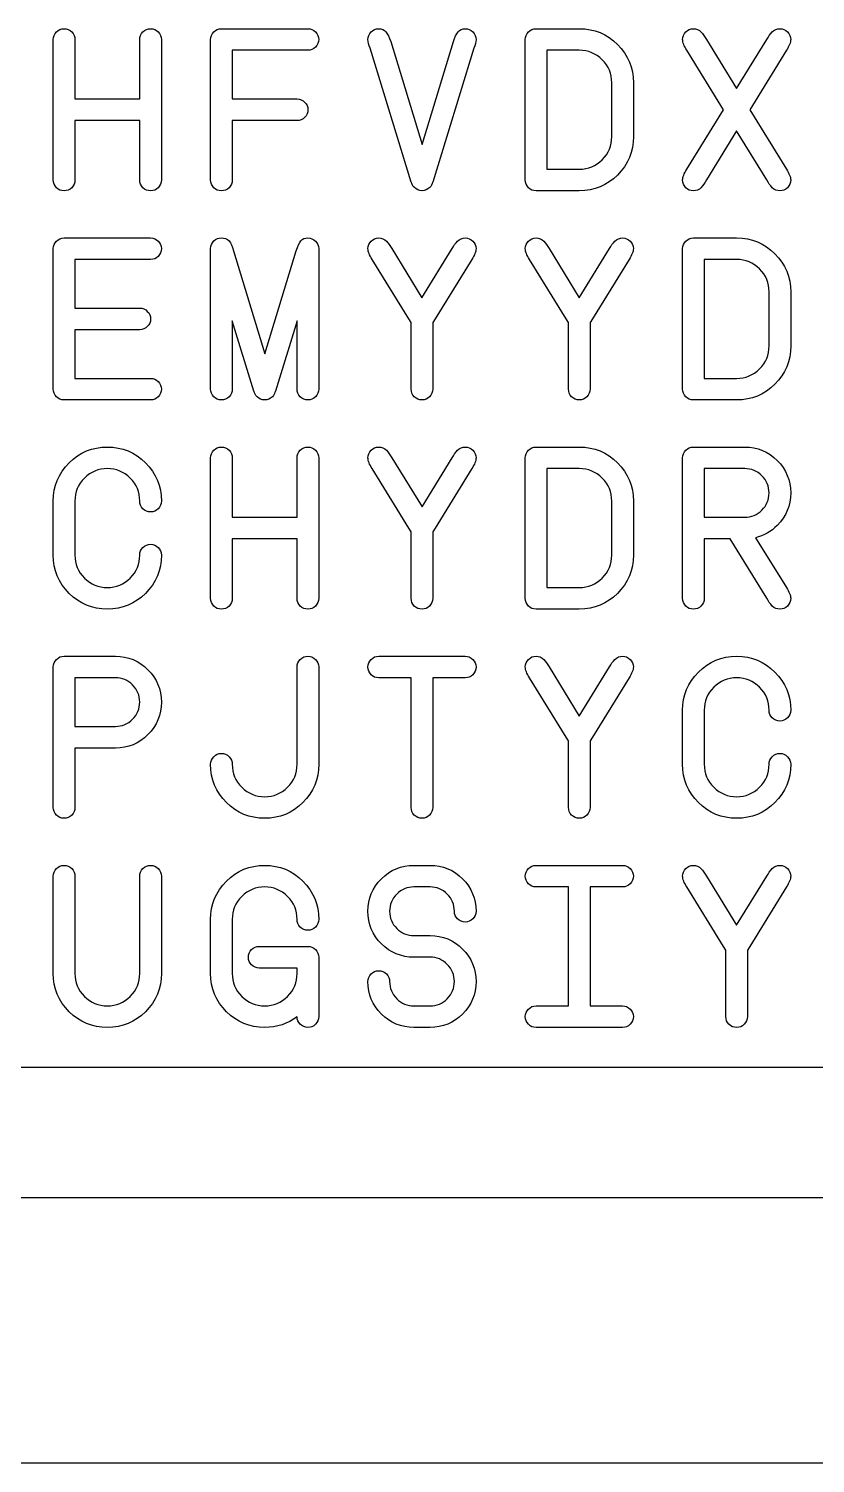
# Model space of a CAD drawing. Extents: x 0.5 to 46.5, y 0.5 to 6.
# Drawn here: x 18.197 to 19.678, y 0.505 to 3.206 of the extents above; entities that cross this region are included whole.
import ezdxf

# ---------------------------------------------------------------- set-up
doc = ezdxf.new("R2010")
doc.units = 0
doc.layers.add('Layer_1', color=7, linetype='CONTINUOUS')

msp = doc.modelspace()

# ---------------------------------------------------------------- linework, layer by layer
at = {"layer": 'Layer_1', "color": 3}
for p, q in [((18.559732, 3.205644), (18.722492, 3.205644)), ((19.152232, 3.205644), (19.233612, 3.205644)), ((18.243137, 2.920813), (18.243137, 3.185299)), ((18.283827, 3.185299), (18.283827, 3.073401)), ((18.405898, 3.073401), (18.405898, 3.185299)), ((18.446588, 3.185299), (18.446588, 2.920813)), ((18.539387, 2.920813), (18.539387, 3.185299)), ((18.722492, 3.164954), (18.580077, 3.164954)), ((18.580077, 3.164954), (18.580077, 3.073401)), ((18.917018, 2.916745), (18.839707, 3.169023)), ((18.878362, 3.18123), (18.937363, 2.987545)), ((18.937363, 2.987545), (18.996364, 3.18123)), ((19.035019, 3.169023), (18.957708, 2.916745)), ((19.131887, 2.920813), (19.131887, 3.185299)), ((19.172577, 3.164954), (19.172577, 2.941159)), ((19.233612, 3.164954), (19.172577, 3.164954)), ((19.505244, 3.053056), (19.436274, 3.164954)), ((19.472896, 3.185299), (19.529862, 3.092933)), ((19.529862, 3.092933), (19.586828, 3.185299)), ((19.623449, 3.164954), (19.554479, 3.053056)), ((19.294647, 3.002194), (19.294647, 3.103919)), ((19.335338, 3.103919), (19.335338, 3.002194)), ((18.283827, 3.073401), (18.405898, 3.073401)), ((18.580077, 3.073401), (18.702147, 3.073401)), ((19.436274, 2.941159), (19.505244, 3.053056)), ((19.554479, 3.053056), (19.623449, 2.941159)), ((18.405898, 3.032712), (18.283827, 3.032712)), ((18.283827, 3.032712), (18.283827, 2.920813)), ((18.405898, 2.920813), (18.405898, 3.032712)), ((18.702147, 3.032712), (18.580077, 3.032712)), ((18.580077, 3.032712), (18.580077, 2.920813)), ((19.529862, 3.01318), (19.472896, 2.920813)), ((19.586828, 2.920813), (19.529862, 3.01318)), ((18.917424, 2.916745), (18.917018, 2.916745)), ((18.957708, 2.916745), (18.957303, 2.916745)), ((19.172577, 2.941159), (19.233612, 2.941159)), ((18.937365, 2.900469), (18.937362, 2.900469)), ((19.233612, 2.900469), (19.152232, 2.900469)), ((18.263482, 2.811894), (18.426243, 2.811894)), ((19.448481, 2.811894), (19.529862, 2.811894)), ((18.243137, 2.527063), (18.243137, 2.791549)), ((18.539387, 2.527063), (18.539387, 2.791549)), ((18.582112, 2.78748), (18.641112, 2.593795)), ((18.641112, 2.593795), (18.700113, 2.78748)), ((18.742834, 2.791549), (18.742834, 2.527063)), ((18.742837, 2.791549), (18.742834, 2.791549)), ((18.880396, 2.791549), (18.937362, 2.699183)), ((18.937362, 2.699183), (18.994329, 2.791549)), ((19.176646, 2.791549), (19.233612, 2.699183)), ((19.233612, 2.699183), (19.290578, 2.791549)), ((19.428136, 2.527063), (19.428136, 2.791549)), ((18.426243, 2.771204), (18.283827, 2.771204)), ((18.283827, 2.771204), (18.283827, 2.679651)), ((18.912745, 2.659306), (18.843775, 2.771204)), ((19.03095, 2.771204), (18.96198, 2.659306)), ((19.208994, 2.659306), (19.140025, 2.771204)), ((19.327199, 2.771204), (19.258229, 2.659306)), ((19.468827, 2.771204), (19.468827, 2.547409)), ((19.529862, 2.771204), (19.468827, 2.771204)), ((19.590897, 2.608444), (19.590897, 2.710169)), ((19.631587, 2.710169), (19.631587, 2.608444)), ((18.283827, 2.679651), (18.405898, 2.679651)), ((18.620767, 2.522995), (18.580077, 2.655848)), ((18.580077, 2.655848), (18.580077, 2.527063)), ((18.702145, 2.655848), (18.661455, 2.522995)), ((18.702145, 2.527063), (18.702145, 2.655848)), ((18.917018, 2.652389), (18.912745, 2.659306)), ((18.917018, 2.527063), (18.917018, 2.652389)), ((18.96198, 2.659306), (18.957708, 2.652389)), ((18.957708, 2.652389), (18.957708, 2.527063)), ((19.213267, 2.652389), (19.208994, 2.659306)), ((19.213267, 2.527063), (19.213267, 2.652389)), ((19.258229, 2.659306), (19.253957, 2.652389)), ((19.253957, 2.652389), (19.253957, 2.527063)), ((18.405898, 2.638962), (18.283827, 2.638962)), ((18.283827, 2.638962), (18.283827, 2.547409)), ((18.283827, 2.547409), (18.426243, 2.547409)), ((19.468827, 2.547409), (19.529862, 2.547409)), ((18.621173, 2.522995), (18.620767, 2.522995)), ((18.661455, 2.522995), (18.661049, 2.522995)), ((18.426243, 2.506719), (18.263482, 2.506719)), ((19.529862, 2.506719), (19.448481, 2.506719)), ((19.152232, 2.418144), (19.233612, 2.418144)), ((19.448481, 2.418144), (19.54512, 2.418144)), ((18.539387, 2.133313), (18.539387, 2.397799)), ((18.580077, 2.397799), (18.580077, 2.285901)), ((18.702147, 2.285901), (18.702147, 2.397799)), ((18.742837, 2.397799), (18.742837, 2.133313)), ((18.912745, 2.265556), (18.843776, 2.377454)), ((18.880396, 2.397799), (18.937363, 2.305433)), ((18.937363, 2.305433), (18.994329, 2.397799)), ((19.03095, 2.377454), (18.96198, 2.265556)), ((19.131887, 2.133313), (19.131887, 2.397799)), ((19.172577, 2.377454), (19.172577, 2.153659)), ((19.233612, 2.377454), (19.172577, 2.377454)), ((19.428136, 2.133313), (19.428136, 2.397799)), ((19.54512, 2.377454), (19.468827, 2.377454)), ((19.468827, 2.377454), (19.468827, 2.285901)), ((19.54512, 2.377454), (19.54512, 2.377454)), ((18.243137, 2.214694), (18.243137, 2.316419)), ((18.283827, 2.316419), (18.283827, 2.214694)), ((19.294647, 2.214694), (19.294647, 2.316419)), ((19.335338, 2.316419), (19.335338, 2.214694)), ((18.580077, 2.285901), (18.702147, 2.285901)), ((19.468827, 2.285901), (19.54512, 2.285901)), ((18.702147, 2.245211), (18.580077, 2.245211)), ((18.580077, 2.245211), (18.580077, 2.133313)), ((18.702147, 2.133313), (18.702147, 2.245211)), ((18.917018, 2.258639), (18.912745, 2.265556)), ((18.917018, 2.133313), (18.917018, 2.258639)), ((18.96198, 2.265556), (18.957708, 2.258639)), ((18.957708, 2.258639), (18.957708, 2.133313)), ((19.517655, 2.245211), (19.468827, 2.245211)), ((19.468827, 2.245211), (19.468827, 2.133313)), ((19.586828, 2.133313), (19.517655, 2.245211)), ((19.565466, 2.247449), (19.623449, 2.153659)), ((18.405898, 2.214694), (18.405898, 2.214694)), ((19.172577, 2.153659), (19.233612, 2.153659)), ((19.233612, 2.112969), (19.152232, 2.112969)), ((18.243137, 1.739563), (18.243137, 2.004049)), ((18.263482, 2.024394), (18.360121, 2.024394)), ((18.702147, 1.820944), (18.702147, 2.004049)), ((18.742837, 2.004049), (18.742837, 1.820944)), ((18.855982, 2.024394), (19.018743, 2.024394)), ((19.176646, 2.004049), (19.233612, 1.911683)), ((19.233612, 1.911683), (19.290578, 2.004049)), ((18.360121, 1.983704), (18.283827, 1.983704)), ((18.283827, 1.983704), (18.283827, 1.892151)), ((18.360121, 1.983704), (18.360121, 1.983704)), ((18.917018, 1.983704), (18.855982, 1.983704)), ((18.917018, 1.739563), (18.917018, 1.983704)), ((18.957708, 1.983704), (18.957708, 1.739563)), ((19.018743, 1.983704), (18.957708, 1.983704)), ((19.208995, 1.871806), (19.140025, 1.983704)), ((19.3272, 1.983704), (19.25823, 1.871806)), ((19.428136, 1.820944), (19.428136, 1.922669)), ((19.468827, 1.922669), (19.468827, 1.820944)), ((18.283827, 1.892151), (18.360121, 1.892151)), ((19.213267, 1.864889), (19.208995, 1.871806)), ((19.213267, 1.739563), (19.213267, 1.864889)), ((19.25823, 1.871806), (19.253957, 1.864889)), ((19.253957, 1.864889), (19.253957, 1.739563)), ((18.360121, 1.851461), (18.283827, 1.851461)), ((18.283827, 1.851461), (18.283827, 1.739563)), ((18.360121, 1.851461), (18.360121, 1.851461)), ((18.539387, 1.820944), (18.539387, 1.820944)), ((19.590897, 1.820944), (19.590897, 1.820944)), ((18.922104, 1.630644), (18.952622, 1.630644)), ((19.152233, 1.630644), (19.314994, 1.630644)), ((18.243138, 1.427194), (18.243138, 1.610299)), ((18.283828, 1.610299), (18.283828, 1.427194)), ((18.405899, 1.427194), (18.405899, 1.610299)), ((18.446588, 1.610299), (18.446588, 1.427194)), ((19.472897, 1.610299), (19.529863, 1.517933)), ((19.529863, 1.517933), (19.58683, 1.610299)), ((18.952622, 1.589954), (18.922104, 1.589954)), ((19.213268, 1.589954), (19.152233, 1.589954)), ((19.213268, 1.366158), (19.213268, 1.589954)), ((19.314994, 1.589954), (19.253958, 1.589954)), ((19.253958, 1.589954), (19.253958, 1.366158)), ((19.505246, 1.478056), (19.436276, 1.589954)), ((19.623451, 1.589954), (19.554481, 1.478056)), ((19.039089, 1.544178), (19.039089, 1.544178)), ((18.539388, 1.427194), (18.539388, 1.528919)), ((18.580078, 1.528919), (18.580078, 1.427194)), ((18.922104, 1.498401), (18.952622, 1.498401)), ((18.630941, 1.478056), (18.722493, 1.478056)), ((19.509518, 1.471139), (19.505246, 1.478056)), ((19.509518, 1.345813), (19.509518, 1.471139)), ((19.554481, 1.478056), (19.550208, 1.471139)), ((19.550208, 1.471139), (19.550208, 1.345813)), ((18.702149, 1.437366), (18.630941, 1.437366)), ((18.702149, 1.427194), (18.702149, 1.437366)), ((18.742839, 1.457711), (18.742839, 1.345813)), ((18.952622, 1.457711), (18.922104, 1.457711)), ((18.922104, 1.366158), (18.952622, 1.366158)), ((19.152233, 1.366158), (19.213268, 1.366158)), ((19.253958, 1.366158), (19.314994, 1.366158)), ((18.952622, 1.325469), (18.922104, 1.325469)), ((19.314994, 1.325469), (19.152233, 1.325469))]:
    msp.add_line(p, q, dxfattribs=at)
at = {"layer": 'Layer_1', "color": 7}
for p, q in [((23.844862, 1.249932), (12.844862, 1.249932)), ((45.255002, 1.005), (1.754999, 1.005)), ((46.505001, 0.505), (0.505, 0.505))]:
    msp.add_line(p, q, dxfattribs=at)
at = {"layer": 'Layer_1', "color": 3}
for points in [[(18.243137, 3.185299), (18.243137, 3.19086), (18.245104, 3.195607), (18.249037, 3.199541)], [(18.249037, 3.199541), (18.253106, 3.20361), (18.257921, 3.205644), (18.263482, 3.205644)], [(18.263482, 3.205644), (18.269043, 3.205644), (18.27379, 3.20361), (18.277724, 3.199541)], [(18.277724, 3.199541), (18.281793, 3.195607), (18.283827, 3.19086), (18.283827, 3.185299)], [(18.405898, 3.185299), (18.405898, 3.19086), (18.407864, 3.195607), (18.411798, 3.199541)], [(18.411798, 3.199541), (18.415867, 3.20361), (18.420682, 3.205644), (18.426243, 3.205644)], [(18.426243, 3.205644), (18.431804, 3.205644), (18.436551, 3.20361), (18.440484, 3.199541)], [(18.440484, 3.199541), (18.444553, 3.195607), (18.446588, 3.19086), (18.446588, 3.185299)], [(18.539387, 3.185299), (18.539387, 3.19086), (18.541353, 3.195607), (18.545287, 3.199541)], [(18.545287, 3.199541), (18.549356, 3.20361), (18.554171, 3.205644), (18.559732, 3.205644)], [(18.722492, 3.205644), (18.728053, 3.205644), (18.7328, 3.20361), (18.736734, 3.199541)], [(18.736734, 3.199541), (18.740803, 3.195607), (18.742837, 3.19086), (18.742837, 3.185299)], [(18.835638, 3.185299), (18.835638, 3.19086), (18.837605, 3.195607), (18.841538, 3.199541)], [(18.841538, 3.199541), (18.845607, 3.20361), (18.850422, 3.205644), (18.855983, 3.205644)], [(18.855983, 3.205644), (18.861544, 3.205644), (18.865952, 3.20361), (18.869207, 3.199541)], [(18.869207, 3.199541), (18.872598, 3.195607), (18.87565, 3.189504), (18.878362, 3.18123)], [(18.996364, 3.18123), (18.999076, 3.189504), (19.00206, 3.195607), (19.005315, 3.199541)], [(19.005315, 3.199541), (19.008707, 3.20361), (19.013183, 3.205644), (19.018743, 3.205644)], [(19.018743, 3.205644), (19.024304, 3.205644), (19.029051, 3.20361), (19.032985, 3.199541)], [(19.032985, 3.199541), (19.037054, 3.195607), (19.039088, 3.19086), (19.039088, 3.185299)], [(19.131887, 3.185299), (19.131887, 3.19086), (19.133854, 3.195607), (19.137787, 3.199541)], [(19.137787, 3.199541), (19.141856, 3.20361), (19.146671, 3.205644), (19.152232, 3.205644)], [(19.233612, 3.205644), (19.261688, 3.205644), (19.285628, 3.195675), (19.30543, 3.175737)], [(19.428136, 3.185299), (19.428136, 3.19086), (19.430103, 3.195607), (19.434036, 3.199541)], [(19.434036, 3.199541), (19.438105, 3.20361), (19.44292, 3.205644), (19.448481, 3.205644)], [(19.448481, 3.205644), (19.454042, 3.205644), (19.45879, 3.20361), (19.462723, 3.199541)], [(19.462723, 3.199541), (19.466792, 3.195607), (19.470183, 3.19086), (19.472896, 3.185299)], [(19.586828, 3.185299), (19.589541, 3.19086), (19.592864, 3.195607), (19.596797, 3.199541)], [(19.596797, 3.199541), (19.600866, 3.20361), (19.605681, 3.205644), (19.611242, 3.205644)], [(19.611242, 3.205644), (19.616803, 3.205644), (19.62155, 3.20361), (19.625483, 3.199541)], [(19.625483, 3.199541), (19.629552, 3.195607), (19.631587, 3.19086), (19.631587, 3.185299)], [(18.736734, 3.170854), (18.7328, 3.166921), (18.728053, 3.164954), (18.722492, 3.164954)], [(18.742837, 3.185299), (18.742837, 3.179738), (18.740803, 3.174923), (18.736734, 3.170854)], [(18.839707, 3.169023), (18.836994, 3.175262), (18.835638, 3.180688), (18.835638, 3.185299)], [(19.039088, 3.185299), (19.039088, 3.180688), (19.037732, 3.175262), (19.035019, 3.169023)], [(19.276744, 3.14705), (19.264808, 3.158986), (19.250431, 3.164954), (19.233612, 3.164954)], [(19.30543, 3.175737), (19.325368, 3.155934), (19.335338, 3.131995), (19.335338, 3.103919)], [(19.436274, 3.164954), (19.430849, 3.172956), (19.428136, 3.179738), (19.428136, 3.185299)], [(19.631587, 3.185299), (19.631587, 3.179738), (19.628874, 3.172956), (19.623449, 3.164954)], [(19.294647, 3.103919), (19.294647, 3.120738), (19.28868, 3.135115), (19.276744, 3.14705)], [(18.702147, 3.073401), (18.707708, 3.073401), (18.712455, 3.071367), (18.716389, 3.067298)], [(18.716389, 3.067298), (18.720458, 3.063365), (18.722492, 3.058617), (18.722492, 3.053056)], [(18.722492, 3.053056), (18.722492, 3.047495), (18.720458, 3.042681), (18.716389, 3.038612)], [(18.716389, 3.038612), (18.712455, 3.034678), (18.707708, 3.032712), (18.702147, 3.032712)], [(19.276744, 2.959062), (19.28868, 2.970998), (19.294647, 2.985375), (19.294647, 3.002194)], [(19.335338, 3.002194), (19.335338, 2.974118), (19.325368, 2.95011), (19.30543, 2.930172)], [(19.233612, 2.941159), (19.250431, 2.941159), (19.264808, 2.947127), (19.276744, 2.959062)], [(18.249037, 2.906369), (18.245104, 2.910438), (18.243137, 2.915253), (18.243137, 2.920813)], [(18.283827, 2.920813), (18.283827, 2.915253), (18.281793, 2.910438), (18.277724, 2.906369)], [(18.411798, 2.906369), (18.407864, 2.910438), (18.405898, 2.915253), (18.405898, 2.920813)], [(18.446588, 2.920813), (18.446588, 2.915253), (18.444553, 2.910438), (18.440484, 2.906369)], [(18.545287, 2.906369), (18.541353, 2.910438), (18.539387, 2.915253), (18.539387, 2.920813)], [(18.580077, 2.920813), (18.580077, 2.915253), (18.578042, 2.910438), (18.573973, 2.906369)], [(18.923121, 2.906572), (18.920001, 2.909556), (18.918102, 2.912947), (18.917424, 2.916745)], [(18.957303, 2.916745), (18.956626, 2.912947), (18.954795, 2.909556), (18.95181, 2.906572)], [(19.137787, 2.906369), (19.133854, 2.910438), (19.131887, 2.915253), (19.131887, 2.920813)], [(19.30543, 2.930172), (19.285628, 2.91037), (19.261688, 2.900469), (19.233612, 2.900469)], [(19.428136, 2.920813), (19.428136, 2.926375), (19.430849, 2.933156), (19.436274, 2.941159)], [(19.434036, 2.906369), (19.430103, 2.910438), (19.428136, 2.915253), (19.428136, 2.920813)], [(19.472896, 2.920813), (19.470183, 2.915253), (19.466792, 2.910438), (19.462723, 2.906369)], [(19.596797, 2.906369), (19.592864, 2.910438), (19.589541, 2.915253), (19.586828, 2.920813)], [(19.623449, 2.941159), (19.628874, 2.933156), (19.631587, 2.926375), (19.631587, 2.920813)], [(19.631587, 2.920813), (19.631587, 2.915253), (19.629552, 2.910438), (19.625483, 2.906369)], [(18.263482, 2.900469), (18.257921, 2.900469), (18.253106, 2.902435), (18.249037, 2.906369)], [(18.277724, 2.906369), (18.27379, 2.902435), (18.269043, 2.900469), (18.263482, 2.900469)], [(18.426243, 2.900469), (18.420682, 2.900469), (18.415867, 2.902435), (18.411798, 2.906369)], [(18.440484, 2.906369), (18.436551, 2.902435), (18.431804, 2.900469), (18.426243, 2.900469)], [(18.559732, 2.900469), (18.554171, 2.900469), (18.549356, 2.902435), (18.545287, 2.906369)], [(18.573973, 2.906369), (18.57004, 2.902435), (18.565293, 2.900469), (18.559732, 2.900469)], [(18.937362, 2.900469), (18.931801, 2.900469), (18.927054, 2.902503), (18.923121, 2.906572)], [(18.95181, 2.906572), (18.947741, 2.902503), (18.942926, 2.900469), (18.937365, 2.900469)], [(19.152232, 2.900469), (19.146671, 2.900469), (19.141856, 2.902435), (19.137787, 2.906369)], [(19.448481, 2.900469), (19.44292, 2.900469), (19.438105, 2.902435), (19.434036, 2.906369)], [(19.462723, 2.906369), (19.45879, 2.902435), (19.454042, 2.900469), (19.448481, 2.900469)], [(19.611242, 2.900469), (19.605681, 2.900469), (19.600866, 2.902435), (19.596797, 2.906369)], [(19.625483, 2.906369), (19.62155, 2.902435), (19.616803, 2.900469), (19.611242, 2.900469)], [(18.249037, 2.805791), (18.253106, 2.80986), (18.257921, 2.811894), (18.263482, 2.811894)], [(18.426243, 2.811894), (18.431804, 2.811894), (18.436551, 2.80986), (18.440484, 2.805791)], [(18.54549, 2.805994), (18.549424, 2.809928), (18.554171, 2.811894), (18.559732, 2.811894)], [(18.559732, 2.811894), (18.565293, 2.811894), (18.570108, 2.809928), (18.574177, 2.805994)], [(18.709268, 2.805994), (18.712523, 2.809928), (18.716931, 2.811894), (18.722492, 2.811894)], [(18.722492, 2.811894), (18.728053, 2.811894), (18.7328, 2.80986), (18.736734, 2.805791)], [(18.841537, 2.805791), (18.845606, 2.80986), (18.850421, 2.811894), (18.855983, 2.811894)], [(18.855983, 2.811894), (18.861543, 2.811894), (18.866291, 2.80986), (18.870224, 2.805791)], [(19.004298, 2.805791), (19.008367, 2.80986), (19.013182, 2.811894), (19.018743, 2.811894)], [(19.018743, 2.811894), (19.024304, 2.811894), (19.029051, 2.80986), (19.032984, 2.805791)], [(19.137787, 2.805791), (19.141856, 2.80986), (19.146671, 2.811894), (19.152232, 2.811894)], [(19.152232, 2.811894), (19.157793, 2.811894), (19.16254, 2.80986), (19.166473, 2.805791)], [(19.300547, 2.805791), (19.304616, 2.80986), (19.309431, 2.811894), (19.314992, 2.811894)], [(19.314992, 2.811894), (19.320553, 2.811894), (19.3253, 2.80986), (19.329234, 2.805791)], [(19.434036, 2.805791), (19.438105, 2.80986), (19.44292, 2.811894), (19.448481, 2.811894)], [(19.529862, 2.811894), (19.557938, 2.811894), (19.581877, 2.801925), (19.60168, 2.781987)], [(18.243137, 2.791549), (18.243137, 2.79711), (18.245104, 2.801857), (18.249037, 2.805791)], [(18.440484, 2.805791), (18.444553, 2.801857), (18.446588, 2.79711), (18.446588, 2.791549)], [(18.446588, 2.791549), (18.446588, 2.785988), (18.444553, 2.781173), (18.440484, 2.777104)], [(18.539387, 2.791549), (18.539387, 2.79711), (18.541421, 2.801925), (18.54549, 2.805994)], [(18.574177, 2.805994), (18.577704, 2.802332), (18.580348, 2.796161), (18.582112, 2.78748)], [(18.700113, 2.78748), (18.703639, 2.796703), (18.706691, 2.802874), (18.709268, 2.805994)], [(18.736734, 2.805791), (18.740803, 2.801857), (18.742837, 2.79711), (18.742837, 2.791549)], [(18.835637, 2.791549), (18.835637, 2.79711), (18.837604, 2.801857), (18.841537, 2.805791)], [(18.843775, 2.771204), (18.83835, 2.779206), (18.835637, 2.785988), (18.835637, 2.791549)], [(18.870224, 2.805791), (18.874293, 2.801857), (18.877684, 2.79711), (18.880396, 2.791549)], [(18.994329, 2.791549), (18.997041, 2.79711), (19.000365, 2.801857), (19.004298, 2.805791)], [(19.039088, 2.791549), (19.039088, 2.785988), (19.036375, 2.779206), (19.03095, 2.771204)], [(19.032984, 2.805791), (19.037054, 2.801857), (19.039088, 2.79711), (19.039088, 2.791549)], [(19.131887, 2.791549), (19.131887, 2.79711), (19.133853, 2.801857), (19.137787, 2.805791)], [(19.140025, 2.771204), (19.134599, 2.779206), (19.131887, 2.785988), (19.131887, 2.791549)], [(19.166473, 2.805791), (19.170542, 2.801857), (19.173933, 2.79711), (19.176646, 2.791549)], [(19.290578, 2.791549), (19.293291, 2.79711), (19.296614, 2.801857), (19.300547, 2.805791)], [(19.335337, 2.791549), (19.335337, 2.785988), (19.332625, 2.779206), (19.327199, 2.771204)], [(19.329234, 2.805791), (19.333303, 2.801857), (19.335337, 2.79711), (19.335337, 2.791549)], [(19.428136, 2.791549), (19.428136, 2.79711), (19.430103, 2.801857), (19.434036, 2.805791)], [(19.60168, 2.781987), (19.621618, 2.762184), (19.631587, 2.738245), (19.631587, 2.710169)], [(18.440484, 2.777104), (18.436551, 2.773171), (18.431804, 2.771204), (18.426243, 2.771204)], [(19.572993, 2.7533), (19.561057, 2.765236), (19.54668, 2.771204), (19.529862, 2.771204)], [(19.590897, 2.710169), (19.590897, 2.726988), (19.584929, 2.741365), (19.572993, 2.7533)], [(18.405898, 2.679651), (18.411459, 2.679651), (18.416206, 2.677617), (18.420139, 2.673548)], [(18.420139, 2.673548), (18.424208, 2.669614), (18.426243, 2.664867), (18.426243, 2.659306)], [(18.426243, 2.659306), (18.426243, 2.653745), (18.424208, 2.648931), (18.420139, 2.644862)], [(18.420139, 2.644862), (18.416206, 2.640928), (18.411459, 2.638962), (18.405898, 2.638962)], [(19.572993, 2.565312), (19.584929, 2.577248), (19.590897, 2.591625), (19.590897, 2.608444)], [(19.631587, 2.608444), (19.631587, 2.580368), (19.621618, 2.55636), (19.60168, 2.536422)], [(18.426243, 2.547409), (18.431804, 2.547409), (18.436551, 2.545374), (18.440484, 2.541305)], [(18.440484, 2.541305), (18.444553, 2.537372), (18.446588, 2.532624), (18.446588, 2.527063)], [(19.529862, 2.547409), (19.54668, 2.547409), (19.561057, 2.553377), (19.572993, 2.565312)], [(18.249037, 2.512619), (18.245104, 2.516688), (18.243137, 2.521503), (18.243137, 2.527063)], [(18.263482, 2.506719), (18.257921, 2.506719), (18.253106, 2.508685), (18.249037, 2.512619)], [(18.440484, 2.512619), (18.436551, 2.508685), (18.431804, 2.506719), (18.426243, 2.506719)], [(18.446588, 2.527063), (18.446588, 2.521503), (18.444553, 2.516688), (18.440484, 2.512619)], [(18.545287, 2.512619), (18.541354, 2.516688), (18.539387, 2.521503), (18.539387, 2.527063)], [(18.559732, 2.506719), (18.554171, 2.506719), (18.549356, 2.508685), (18.545287, 2.512619)], [(18.573973, 2.512619), (18.57004, 2.508685), (18.565293, 2.506719), (18.559732, 2.506719)], [(18.580077, 2.527063), (18.580077, 2.521503), (18.578042, 2.516688), (18.573973, 2.512619)], [(18.62687, 2.512822), (18.62375, 2.515806), (18.621851, 2.519197), (18.621173, 2.522995)], [(18.641111, 2.506719), (18.63555, 2.506719), (18.630803, 2.508753), (18.62687, 2.512822)], [(18.655556, 2.512822), (18.651487, 2.508753), (18.646672, 2.506719), (18.641111, 2.506719)], [(18.661049, 2.522995), (18.660372, 2.519197), (18.658541, 2.515806), (18.655556, 2.512822)], [(18.708045, 2.512619), (18.704111, 2.516688), (18.702145, 2.521503), (18.702145, 2.527063)], [(18.72249, 2.506719), (18.716929, 2.506719), (18.712114, 2.508685), (18.708045, 2.512619)], [(18.736731, 2.512619), (18.732798, 2.508685), (18.72805, 2.506719), (18.72249, 2.506719)], [(18.742834, 2.527063), (18.742834, 2.521503), (18.7408, 2.516688), (18.736731, 2.512619)], [(18.922918, 2.512619), (18.918984, 2.516688), (18.917018, 2.521503), (18.917018, 2.527063)], [(18.937362, 2.506719), (18.931802, 2.506719), (18.926987, 2.508685), (18.922918, 2.512619)], [(18.951604, 2.512619), (18.947671, 2.508685), (18.942924, 2.506719), (18.937362, 2.506719)], [(18.957708, 2.527063), (18.957708, 2.521503), (18.955673, 2.516688), (18.951604, 2.512619)], [(19.219167, 2.512619), (19.215234, 2.516688), (19.213267, 2.521503), (19.213267, 2.527063)], [(19.233612, 2.506719), (19.228051, 2.506719), (19.223236, 2.508685), (19.219167, 2.512619)], [(19.247853, 2.512619), (19.24392, 2.508685), (19.239173, 2.506719), (19.233612, 2.506719)], [(19.253957, 2.527063), (19.253957, 2.521503), (19.251922, 2.516688), (19.247853, 2.512619)], [(19.434036, 2.512619), (19.430103, 2.516688), (19.428136, 2.521503), (19.428136, 2.527063)], [(19.448481, 2.506719), (19.44292, 2.506719), (19.438105, 2.508685), (19.434036, 2.512619)], [(19.60168, 2.536422), (19.581877, 2.51662), (19.557938, 2.506719), (19.529862, 2.506719)], [(18.272841, 2.388237), (18.292779, 2.408175), (18.316787, 2.418144), (18.344863, 2.418144)], [(18.344863, 2.418144), (18.372939, 2.418144), (18.396878, 2.408175), (18.416681, 2.388237)], [(18.539387, 2.397799), (18.539387, 2.40336), (18.541353, 2.408107), (18.545287, 2.412041)], [(18.545287, 2.412041), (18.549356, 2.41611), (18.554171, 2.418144), (18.559732, 2.418144)], [(18.559732, 2.418144), (18.565293, 2.418144), (18.57004, 2.41611), (18.573973, 2.412041)], [(18.573973, 2.412041), (18.578042, 2.408107), (18.580077, 2.40336), (18.580077, 2.397799)], [(18.702147, 2.397799), (18.702147, 2.40336), (18.704114, 2.408107), (18.708047, 2.412041)], [(18.708047, 2.412041), (18.712116, 2.41611), (18.716931, 2.418144), (18.722492, 2.418144)], [(18.722492, 2.418144), (18.728053, 2.418144), (18.7328, 2.41611), (18.736734, 2.412041)], [(18.736734, 2.412041), (18.740803, 2.408107), (18.742837, 2.40336), (18.742837, 2.397799)], [(18.835637, 2.397799), (18.835637, 2.40336), (18.837604, 2.408107), (18.841537, 2.412041)], [(18.841537, 2.412041), (18.845606, 2.41611), (18.850421, 2.418144), (18.855982, 2.418144)], [(18.855982, 2.418144), (18.861543, 2.418144), (18.866291, 2.41611), (18.870224, 2.412041)], [(18.870224, 2.412041), (18.874293, 2.408107), (18.877684, 2.40336), (18.880396, 2.397799)], [(18.994329, 2.397799), (18.997041, 2.40336), (19.000364, 2.408107), (19.004298, 2.412041)], [(19.004298, 2.412041), (19.008367, 2.41611), (19.013182, 2.418144), (19.018743, 2.418144)], [(19.018743, 2.418144), (19.024304, 2.418144), (19.029051, 2.41611), (19.032984, 2.412041)], [(19.032984, 2.412041), (19.037053, 2.408107), (19.039088, 2.40336), (19.039088, 2.397799)], [(19.131887, 2.397799), (19.131887, 2.40336), (19.133854, 2.408107), (19.137787, 2.412041)], [(19.137787, 2.412041), (19.141856, 2.41611), (19.146671, 2.418144), (19.152232, 2.418144)], [(19.233612, 2.418144), (19.261688, 2.418144), (19.285628, 2.408175), (19.30543, 2.388237)], [(19.428136, 2.397799), (19.428136, 2.40336), (19.430103, 2.408107), (19.434036, 2.412041)], [(19.434036, 2.412041), (19.438105, 2.41611), (19.44292, 2.418144), (19.448481, 2.418144)], [(19.54512, 2.418144), (19.568992, 2.418144), (19.589337, 2.409667), (19.606156, 2.392713)], [(18.243137, 2.316419), (18.243137, 2.344495), (18.253039, 2.368434), (18.272841, 2.388237)], [(18.344863, 2.377454), (18.328044, 2.377454), (18.313667, 2.371486), (18.301731, 2.35955)], [(18.387994, 2.35955), (18.376058, 2.371486), (18.361681, 2.377454), (18.344863, 2.377454)], [(18.416681, 2.388237), (18.436619, 2.368434), (18.446588, 2.344495), (18.446588, 2.316419)], [(18.843776, 2.377454), (18.83835, 2.385456), (18.835637, 2.392238), (18.835637, 2.397799)], [(19.039088, 2.397799), (19.039088, 2.392238), (19.036375, 2.385456), (19.03095, 2.377454)], [(19.276744, 2.35955), (19.264808, 2.371486), (19.250431, 2.377454), (19.233612, 2.377454)], [(19.30543, 2.388237), (19.325368, 2.368434), (19.335338, 2.344495), (19.335338, 2.316419)], [(19.577469, 2.364026), (19.568517, 2.372978), (19.557734, 2.377454), (19.54512, 2.377454)], [(19.606156, 2.392713), (19.62311, 2.375894), (19.631587, 2.355549), (19.631587, 2.331678)], [(18.301731, 2.35955), (18.289795, 2.347615), (18.283827, 2.333238), (18.283827, 2.316419)], [(18.405898, 2.316419), (18.405898, 2.333238), (18.39993, 2.347615), (18.387994, 2.35955)], [(19.294647, 2.316419), (19.294647, 2.333238), (19.28868, 2.347615), (19.276744, 2.35955)], [(19.590897, 2.331678), (19.590897, 2.344292), (19.586421, 2.355074), (19.577469, 2.364026)], [(19.577469, 2.299329), (19.586421, 2.308281), (19.590897, 2.319064), (19.590897, 2.331678)], [(19.631587, 2.331678), (19.631587, 2.307806), (19.623178, 2.287461), (19.606359, 2.270643)], [(18.411798, 2.301974), (18.407864, 2.306043), (18.405898, 2.310858), (18.405898, 2.316419)], [(18.426243, 2.296074), (18.420682, 2.296074), (18.415867, 2.298041), (18.411798, 2.301974)], [(18.440484, 2.301974), (18.436551, 2.298041), (18.431804, 2.296074), (18.426243, 2.296074)], [(18.446588, 2.316419), (18.446588, 2.310858), (18.444553, 2.306043), (18.440484, 2.301974)], [(19.54512, 2.285901), (19.557734, 2.285901), (19.568517, 2.290377), (19.577469, 2.299329)], [(19.606359, 2.270643), (19.594423, 2.258707), (19.580792, 2.250976), (19.565466, 2.247449)], [(18.272841, 2.142672), (18.253039, 2.16261), (18.243137, 2.186618), (18.243137, 2.214694)], [(18.283827, 2.214694), (18.283827, 2.197875), (18.289795, 2.183498), (18.301731, 2.171562)], [(18.387994, 2.171562), (18.39993, 2.183498), (18.405898, 2.197875), (18.405898, 2.214694)], [(18.405898, 2.214694), (18.405898, 2.220255), (18.407864, 2.225002), (18.411798, 2.228935)], [(18.411798, 2.228935), (18.415867, 2.233004), (18.420682, 2.235039), (18.426243, 2.235039)], [(18.446588, 2.214694), (18.446588, 2.186618), (18.436619, 2.16261), (18.416681, 2.142672)], [(18.426243, 2.235039), (18.431804, 2.235039), (18.436551, 2.233004), (18.440484, 2.228935)], [(18.440484, 2.228935), (18.444553, 2.225002), (18.446588, 2.220255), (18.446588, 2.214694)], [(19.276744, 2.171562), (19.28868, 2.183498), (19.294647, 2.197875), (19.294647, 2.214694)], [(19.335338, 2.214694), (19.335338, 2.186618), (19.325368, 2.16261), (19.30543, 2.142672)], [(18.301731, 2.171562), (18.313667, 2.159627), (18.328044, 2.153659), (18.344863, 2.153659)], [(18.344863, 2.153659), (18.361681, 2.153659), (18.376058, 2.159627), (18.387994, 2.171562)], [(19.233612, 2.153659), (19.250431, 2.153659), (19.264808, 2.159627), (19.276744, 2.171562)], [(18.344863, 2.112969), (18.316787, 2.112969), (18.292779, 2.12287), (18.272841, 2.142672)], [(18.416681, 2.142672), (18.396878, 2.12287), (18.372939, 2.112969), (18.344863, 2.112969)], [(19.30543, 2.142672), (19.285628, 2.12287), (19.261688, 2.112969), (19.233612, 2.112969)], [(19.623449, 2.153659), (19.628874, 2.145656), (19.631587, 2.138874), (19.631587, 2.133313)], [(18.545287, 2.118869), (18.541353, 2.122938), (18.539387, 2.127753), (18.539387, 2.133313)], [(18.559732, 2.112969), (18.554171, 2.112969), (18.549356, 2.114935), (18.545287, 2.118869)], [(18.573973, 2.118869), (18.57004, 2.114935), (18.565293, 2.112969), (18.559732, 2.112969)], [(18.580077, 2.133313), (18.580077, 2.127753), (18.578042, 2.122938), (18.573973, 2.118869)], [(18.708047, 2.118869), (18.704114, 2.122938), (18.702147, 2.127753), (18.702147, 2.133313)], [(18.722492, 2.112969), (18.716931, 2.112969), (18.712116, 2.114935), (18.708047, 2.118869)], [(18.736734, 2.118869), (18.7328, 2.114935), (18.728053, 2.112969), (18.722492, 2.112969)], [(18.742837, 2.133313), (18.742837, 2.127753), (18.740803, 2.122938), (18.736734, 2.118869)], [(18.922918, 2.118869), (18.918984, 2.122938), (18.917018, 2.127753), (18.917018, 2.133313)], [(18.937363, 2.112969), (18.931802, 2.112969), (18.926987, 2.114935), (18.922918, 2.118869)], [(18.951604, 2.118869), (18.947671, 2.114935), (18.942923, 2.112969), (18.937363, 2.112969)], [(18.957708, 2.133313), (18.957708, 2.127753), (18.955673, 2.122938), (18.951604, 2.118869)], [(19.137787, 2.118869), (19.133854, 2.122938), (19.131887, 2.127753), (19.131887, 2.133313)], [(19.152232, 2.112969), (19.146671, 2.112969), (19.141856, 2.114935), (19.137787, 2.118869)], [(19.434036, 2.118869), (19.430103, 2.122938), (19.428136, 2.127753), (19.428136, 2.133313)], [(19.448481, 2.112969), (19.44292, 2.112969), (19.438105, 2.114935), (19.434036, 2.118869)], [(19.462723, 2.118869), (19.45879, 2.114935), (19.454042, 2.112969), (19.448481, 2.112969)], [(19.468827, 2.133313), (19.468827, 2.127753), (19.466792, 2.122938), (19.462723, 2.118869)], [(19.596797, 2.118869), (19.592864, 2.122938), (19.589541, 2.127753), (19.586828, 2.133313)], [(19.611242, 2.112969), (19.605681, 2.112969), (19.600866, 2.114935), (19.596797, 2.118869)], [(19.625483, 2.118869), (19.62155, 2.114935), (19.616803, 2.112969), (19.611242, 2.112969)], [(19.631587, 2.133313), (19.631587, 2.127753), (19.629552, 2.122938), (19.625483, 2.118869)], [(18.243137, 2.004049), (18.243137, 2.00961), (18.245104, 2.014357), (18.249037, 2.018291)], [(18.249037, 2.018291), (18.253106, 2.02236), (18.257921, 2.024394), (18.263482, 2.024394)], [(18.360121, 2.024394), (18.383993, 2.024394), (18.404338, 2.015917), (18.421156, 1.998963)], [(18.421156, 1.998963), (18.438111, 1.982144), (18.446588, 1.961799), (18.446588, 1.937928)], [(18.702147, 2.004049), (18.702147, 2.00961), (18.704114, 2.014357), (18.708047, 2.018291)], [(18.708047, 2.018291), (18.712116, 2.02236), (18.716931, 2.024394), (18.722492, 2.024394)], [(18.722492, 2.024394), (18.728053, 2.024394), (18.7328, 2.02236), (18.736734, 2.018291)], [(18.736734, 2.018291), (18.740803, 2.014357), (18.742837, 2.00961), (18.742837, 2.004049)], [(18.835637, 2.004049), (18.835637, 2.00961), (18.837604, 2.014357), (18.841537, 2.018291)], [(18.841537, 1.989604), (18.837604, 1.993673), (18.835637, 1.998488), (18.835637, 2.004049)], [(18.841537, 2.018291), (18.845606, 2.02236), (18.850421, 2.024394), (18.855982, 2.024394)], [(19.018743, 2.024394), (19.024304, 2.024394), (19.029051, 2.02236), (19.032984, 2.018291)], [(19.032984, 2.018291), (19.037053, 2.014357), (19.039088, 2.00961), (19.039088, 2.004049)], [(19.039088, 2.004049), (19.039088, 1.998488), (19.037053, 1.993673), (19.032984, 1.989604)], [(19.131887, 2.004049), (19.131887, 2.00961), (19.133854, 2.014357), (19.137787, 2.018291)], [(19.140025, 1.983704), (19.1346, 1.991706), (19.131887, 1.998488), (19.131887, 2.004049)], [(19.137787, 2.018291), (19.141856, 2.02236), (19.146671, 2.024394), (19.152232, 2.024394)], [(19.152232, 2.024394), (19.157793, 2.024394), (19.16254, 2.02236), (19.166474, 2.018291)], [(19.166474, 2.018291), (19.170543, 2.014357), (19.173934, 2.00961), (19.176646, 2.004049)], [(19.290578, 2.004049), (19.293291, 2.00961), (19.296614, 2.014357), (19.300548, 2.018291)], [(19.300548, 2.018291), (19.304617, 2.02236), (19.309432, 2.024394), (19.314992, 2.024394)], [(19.314992, 2.024394), (19.320553, 2.024394), (19.325301, 2.02236), (19.329234, 2.018291)], [(19.335338, 2.004049), (19.335338, 1.998488), (19.332625, 1.991706), (19.3272, 1.983704)], [(19.329234, 2.018291), (19.333303, 2.014357), (19.335338, 2.00961), (19.335338, 2.004049)], [(19.45784, 1.994487), (19.477778, 2.014425), (19.501786, 2.024394), (19.529862, 2.024394)], [(19.529862, 2.024394), (19.557938, 2.024394), (19.581877, 2.014425), (19.60168, 1.994487)], [(18.39247, 1.970276), (18.383518, 1.979228), (18.372735, 1.983704), (18.360121, 1.983704)], [(18.855982, 1.983704), (18.850421, 1.983704), (18.845606, 1.985671), (18.841537, 1.989604)], [(19.032984, 1.989604), (19.029051, 1.985671), (19.024304, 1.983704), (19.018743, 1.983704)], [(19.428136, 1.922669), (19.428136, 1.950745), (19.438038, 1.974684), (19.45784, 1.994487)], [(19.529862, 1.983704), (19.513043, 1.983704), (19.498666, 1.977736), (19.48673, 1.9658)], [(19.572993, 1.9658), (19.561057, 1.977736), (19.54668, 1.983704), (19.529862, 1.983704)], [(19.60168, 1.994487), (19.621618, 1.974684), (19.631587, 1.950745), (19.631587, 1.922669)], [(18.405898, 1.937928), (18.405898, 1.950542), (18.401422, 1.961324), (18.39247, 1.970276)], [(19.48673, 1.9658), (19.474794, 1.953865), (19.468827, 1.939488), (19.468827, 1.922669)], [(19.590897, 1.922669), (19.590897, 1.939488), (19.584929, 1.953865), (19.572993, 1.9658)], [(18.39247, 1.905579), (18.401422, 1.914531), (18.405898, 1.925314), (18.405898, 1.937928)], [(18.446588, 1.937928), (18.446588, 1.914056), (18.438111, 1.893643), (18.421156, 1.876689)], [(19.596797, 1.908224), (19.592864, 1.912293), (19.590897, 1.917108), (19.590897, 1.922669)], [(19.631587, 1.922669), (19.631587, 1.917108), (19.629552, 1.912293), (19.625483, 1.908224)], [(18.360121, 1.892151), (18.372735, 1.892151), (18.383518, 1.896627), (18.39247, 1.905579)], [(19.611242, 1.902324), (19.605681, 1.902324), (19.600866, 1.904291), (19.596797, 1.908224)], [(19.625483, 1.908224), (19.62155, 1.904291), (19.616803, 1.902324), (19.611242, 1.902324)], [(18.421156, 1.876689), (18.404338, 1.85987), (18.383993, 1.851461), (18.360121, 1.851461)], [(18.545287, 1.835185), (18.549356, 1.839254), (18.554171, 1.841289), (18.559732, 1.841289)], [(18.559732, 1.841289), (18.565293, 1.841289), (18.57004, 1.839254), (18.573973, 1.835185)], [(19.596797, 1.835185), (19.600866, 1.839254), (19.605681, 1.841289), (19.611242, 1.841289)], [(19.611242, 1.841289), (19.616803, 1.841289), (19.62155, 1.839254), (19.625483, 1.835185)], [(18.539387, 1.820944), (18.539387, 1.826505), (18.541353, 1.831252), (18.545287, 1.835185)], [(18.56909, 1.748922), (18.549288, 1.76886), (18.539387, 1.792868), (18.539387, 1.820944)], [(18.573973, 1.835185), (18.578042, 1.831252), (18.580077, 1.826505), (18.580077, 1.820944)], [(18.580077, 1.820944), (18.580077, 1.804125), (18.586045, 1.789748), (18.59798, 1.777812)], [(18.684243, 1.777812), (18.696179, 1.789748), (18.702147, 1.804125), (18.702147, 1.820944)], [(18.742837, 1.820944), (18.742837, 1.792868), (18.732868, 1.76886), (18.71293, 1.748922)], [(19.45784, 1.748922), (19.438038, 1.76886), (19.428136, 1.792868), (19.428136, 1.820944)], [(19.468827, 1.820944), (19.468827, 1.804125), (19.474794, 1.789748), (19.48673, 1.777812)], [(19.572993, 1.777812), (19.584929, 1.789748), (19.590897, 1.804125), (19.590897, 1.820944)], [(19.590897, 1.820944), (19.590897, 1.826505), (19.592864, 1.831252), (19.596797, 1.835185)], [(19.631587, 1.820944), (19.631587, 1.792868), (19.621618, 1.76886), (19.60168, 1.748922)], [(19.625483, 1.835185), (19.629552, 1.831252), (19.631587, 1.826505), (19.631587, 1.820944)], [(18.59798, 1.777812), (18.609916, 1.765876), (18.624293, 1.759908), (18.641112, 1.759908)], [(18.641112, 1.759908), (18.657931, 1.759908), (18.672308, 1.765876), (18.684243, 1.777812)], [(19.48673, 1.777812), (19.498666, 1.765876), (19.513043, 1.759908), (19.529862, 1.759908)], [(19.529862, 1.759908), (19.54668, 1.759908), (19.561057, 1.765876), (19.572993, 1.777812)], [(18.249037, 1.725119), (18.245104, 1.729188), (18.243137, 1.734003), (18.243137, 1.739563)], [(18.283827, 1.739563), (18.283827, 1.734003), (18.281793, 1.729188), (18.277724, 1.725119)], [(18.641112, 1.719219), (18.613036, 1.719219), (18.589029, 1.72912), (18.56909, 1.748922)], [(18.71293, 1.748922), (18.693127, 1.72912), (18.669188, 1.719219), (18.641112, 1.719219)], [(18.922918, 1.725119), (18.918984, 1.729188), (18.917018, 1.734003), (18.917018, 1.739563)], [(18.957708, 1.739563), (18.957708, 1.734003), (18.955673, 1.729188), (18.951604, 1.725119)], [(19.219167, 1.725119), (19.215234, 1.729188), (19.213267, 1.734003), (19.213267, 1.739563)], [(19.253957, 1.739563), (19.253957, 1.734003), (19.251923, 1.729188), (19.247854, 1.725119)], [(19.529862, 1.719219), (19.501786, 1.719219), (19.477778, 1.72912), (19.45784, 1.748922)], [(19.60168, 1.748922), (19.581877, 1.72912), (19.557938, 1.719219), (19.529862, 1.719219)], [(18.263482, 1.719219), (18.257921, 1.719219), (18.253106, 1.721185), (18.249037, 1.725119)], [(18.277724, 1.725119), (18.27379, 1.721185), (18.269043, 1.719219), (18.263482, 1.719219)], [(18.937363, 1.719219), (18.931802, 1.719219), (18.926987, 1.721185), (18.922918, 1.725119)], [(18.951604, 1.725119), (18.947671, 1.721185), (18.942923, 1.719219), (18.937363, 1.719219)], [(19.233612, 1.719219), (19.228051, 1.719219), (19.223236, 1.721185), (19.219167, 1.725119)], [(19.247854, 1.725119), (19.24392, 1.721185), (19.239173, 1.719219), (19.233612, 1.719219)], [(18.243138, 1.610299), (18.243138, 1.61586), (18.245105, 1.620607), (18.249038, 1.624541)], [(18.249038, 1.624541), (18.253107, 1.62861), (18.257922, 1.630644), (18.263483, 1.630644)], [(18.263483, 1.630644), (18.269044, 1.630644), (18.273791, 1.62861), (18.277725, 1.624541)], [(18.277725, 1.624541), (18.281794, 1.620607), (18.283828, 1.61586), (18.283828, 1.610299)], [(18.405899, 1.610299), (18.405899, 1.61586), (18.407865, 1.620607), (18.411799, 1.624541)], [(18.411799, 1.624541), (18.415868, 1.62861), (18.420683, 1.630644), (18.426243, 1.630644)], [(18.426243, 1.630644), (18.431804, 1.630644), (18.436552, 1.62861), (18.440485, 1.624541)], [(18.440485, 1.624541), (18.444554, 1.620607), (18.446588, 1.61586), (18.446588, 1.610299)], [(18.569092, 1.600737), (18.58903, 1.620675), (18.613037, 1.630644), (18.641113, 1.630644)], [(18.641113, 1.630644), (18.66919, 1.630644), (18.693129, 1.620675), (18.712931, 1.600737)], [(18.860866, 1.605213), (18.87782, 1.622167), (18.898233, 1.630644), (18.922104, 1.630644)], [(18.952622, 1.630644), (18.976494, 1.630644), (18.996839, 1.622167), (19.013657, 1.605213)], [(19.131888, 1.610299), (19.131888, 1.61586), (19.133855, 1.620607), (19.137788, 1.624541)], [(19.137788, 1.624541), (19.141857, 1.62861), (19.146672, 1.630644), (19.152233, 1.630644)], [(19.314994, 1.630644), (19.320555, 1.630644), (19.325302, 1.62861), (19.329235, 1.624541)], [(19.329235, 1.624541), (19.333304, 1.620607), (19.335339, 1.61586), (19.335339, 1.610299)], [(19.428138, 1.610299), (19.428138, 1.61586), (19.430105, 1.620607), (19.434038, 1.624541)], [(19.434038, 1.624541), (19.438107, 1.62861), (19.442922, 1.630644), (19.448483, 1.630644)], [(19.448483, 1.630644), (19.454044, 1.630644), (19.458791, 1.62861), (19.462725, 1.624541)], [(19.462725, 1.624541), (19.466794, 1.620607), (19.470185, 1.61586), (19.472897, 1.610299)], [(19.58683, 1.610299), (19.589542, 1.61586), (19.592865, 1.620607), (19.596799, 1.624541)], [(19.596799, 1.624541), (19.600868, 1.62861), (19.605683, 1.630644), (19.611244, 1.630644)], [(19.611244, 1.630644), (19.616805, 1.630644), (19.621552, 1.62861), (19.625485, 1.624541)], [(19.625485, 1.624541), (19.629554, 1.620607), (19.631589, 1.61586), (19.631589, 1.610299)], [(18.539388, 1.528919), (18.539388, 1.556995), (18.549289, 1.580934), (18.569092, 1.600737)], [(18.712931, 1.600737), (18.73287, 1.580934), (18.742839, 1.556995), (18.742839, 1.528919)], [(18.835638, 1.544178), (18.835638, 1.568049), (18.844047, 1.588394), (18.860866, 1.605213)], [(19.013657, 1.605213), (19.030612, 1.588394), (19.039089, 1.568049), (19.039089, 1.544178)], [(19.137788, 1.595854), (19.133855, 1.599923), (19.131888, 1.604738), (19.131888, 1.610299)], [(19.152233, 1.589954), (19.146672, 1.589954), (19.141857, 1.591921), (19.137788, 1.595854)], [(19.329235, 1.595854), (19.325302, 1.591921), (19.320555, 1.589954), (19.314994, 1.589954)], [(19.335339, 1.610299), (19.335339, 1.604738), (19.333304, 1.599923), (19.329235, 1.595854)], [(19.436276, 1.589954), (19.430851, 1.597956), (19.428138, 1.604738), (19.428138, 1.610299)], [(19.631589, 1.610299), (19.631589, 1.604738), (19.628876, 1.597956), (19.623451, 1.589954)], [(18.597982, 1.57205), (18.586046, 1.560115), (18.580078, 1.545738), (18.580078, 1.528919)], [(18.641113, 1.589954), (18.624295, 1.589954), (18.609918, 1.583986), (18.597982, 1.57205)], [(18.684245, 1.57205), (18.672309, 1.583986), (18.657932, 1.589954), (18.641113, 1.589954)], [(18.702149, 1.528919), (18.702149, 1.545738), (18.696181, 1.560115), (18.684245, 1.57205)], [(18.889756, 1.576526), (18.880804, 1.567574), (18.876328, 1.556792), (18.876328, 1.544178)], [(18.922104, 1.589954), (18.909491, 1.589954), (18.898708, 1.585478), (18.889756, 1.576526)], [(18.984971, 1.576526), (18.976019, 1.585478), (18.965236, 1.589954), (18.952622, 1.589954)], [(18.998399, 1.544178), (18.998399, 1.556792), (18.993923, 1.567574), (18.984971, 1.576526)], [(18.860866, 1.482939), (18.844047, 1.499893), (18.835638, 1.520306), (18.835638, 1.544178)], [(18.876328, 1.544178), (18.876328, 1.531564), (18.880804, 1.520781), (18.889756, 1.511829)], [(19.004299, 1.529733), (19.000365, 1.533802), (18.998399, 1.538617), (18.998399, 1.544178)], [(19.039089, 1.544178), (19.039089, 1.538617), (19.037054, 1.533802), (19.032985, 1.529733)], [(18.708049, 1.514474), (18.704115, 1.518543), (18.702149, 1.523358), (18.702149, 1.528919)], [(18.722493, 1.508574), (18.716933, 1.508574), (18.712118, 1.510541), (18.708049, 1.514474)], [(18.736735, 1.514474), (18.732802, 1.510541), (18.728055, 1.508574), (18.722493, 1.508574)], [(18.742839, 1.528919), (18.742839, 1.523358), (18.740804, 1.518543), (18.736735, 1.514474)], [(19.018743, 1.523833), (19.013183, 1.523833), (19.008368, 1.525799), (19.004299, 1.529733)], [(19.032985, 1.529733), (19.029052, 1.525799), (19.024305, 1.523833), (19.018743, 1.523833)], [(18.889756, 1.511829), (18.898708, 1.502877), (18.909491, 1.498401), (18.922104, 1.498401)], [(18.952622, 1.498401), (18.976494, 1.498401), (18.996839, 1.489924), (19.013657, 1.47297)], [(18.610596, 1.457711), (18.610596, 1.463272), (18.612562, 1.46802), (18.616496, 1.471953)], [(18.616496, 1.471953), (18.620565, 1.476022), (18.62538, 1.478056), (18.630941, 1.478056)], [(18.722493, 1.478056), (18.728055, 1.478056), (18.732802, 1.476022), (18.736735, 1.471953)], [(18.736735, 1.471953), (18.740804, 1.46802), (18.742839, 1.463272), (18.742839, 1.457711)], [(18.922104, 1.457711), (18.898233, 1.457711), (18.87782, 1.46612), (18.860866, 1.482939)], [(19.013657, 1.47297), (19.030612, 1.456152), (19.039089, 1.435806), (19.039089, 1.411935)], [(18.616496, 1.443266), (18.612562, 1.447335), (18.610596, 1.45215), (18.610596, 1.457711)], [(18.630941, 1.437366), (18.62538, 1.437366), (18.620565, 1.439333), (18.616496, 1.443266)], [(18.841538, 1.426176), (18.845607, 1.430245), (18.850422, 1.43228), (18.855983, 1.43228)], [(18.855983, 1.43228), (18.861544, 1.43228), (18.866291, 1.430245), (18.870225, 1.426176)], [(18.984971, 1.444284), (18.976019, 1.453235), (18.965236, 1.457711), (18.952622, 1.457711)], [(18.998399, 1.411935), (18.998399, 1.424549), (18.993923, 1.435332), (18.984971, 1.444284)], [(18.272842, 1.355172), (18.253039, 1.37511), (18.243138, 1.399117), (18.243138, 1.427194)], [(18.283828, 1.427194), (18.283828, 1.410375), (18.289796, 1.395998), (18.301732, 1.384062)], [(18.387995, 1.384062), (18.399931, 1.395998), (18.405899, 1.410375), (18.405899, 1.427194)], [(18.446588, 1.427194), (18.446588, 1.399117), (18.436619, 1.37511), (18.416681, 1.355172)], [(18.569092, 1.355172), (18.549289, 1.37511), (18.539388, 1.399117), (18.539388, 1.427194)], [(18.580078, 1.427194), (18.580078, 1.410375), (18.586046, 1.395998), (18.597982, 1.384062)], [(18.684245, 1.384062), (18.696181, 1.395998), (18.702149, 1.410375), (18.702149, 1.427194)], [(18.835638, 1.411935), (18.835638, 1.417496), (18.837605, 1.422243), (18.841538, 1.426176)], [(18.860866, 1.350696), (18.844047, 1.36765), (18.835638, 1.388063), (18.835638, 1.411935)], [(18.870225, 1.426176), (18.874294, 1.422243), (18.876328, 1.417496), (18.876328, 1.411935)], [(18.876328, 1.411935), (18.876328, 1.399321), (18.880804, 1.388538), (18.889756, 1.379586)], [(18.984971, 1.379586), (18.993923, 1.388538), (18.998399, 1.399321), (18.998399, 1.411935)], [(19.039089, 1.411935), (19.039089, 1.388063), (19.030612, 1.36765), (19.013657, 1.350696)], [(18.301732, 1.384062), (18.313667, 1.372126), (18.328045, 1.366158), (18.344863, 1.366158)], [(18.344863, 1.366158), (18.361682, 1.366158), (18.376059, 1.372126), (18.387995, 1.384062)], [(18.597982, 1.384062), (18.609918, 1.372126), (18.624295, 1.366158), (18.641113, 1.366158)], [(18.641113, 1.366158), (18.657932, 1.366158), (18.672309, 1.372126), (18.684245, 1.384062)], [(18.889756, 1.379586), (18.898708, 1.370634), (18.909491, 1.366158), (18.922104, 1.366158)], [(18.952622, 1.366158), (18.965236, 1.366158), (18.976019, 1.370634), (18.984971, 1.379586)], [(18.344863, 1.325469), (18.316787, 1.325469), (18.29278, 1.33537), (18.272842, 1.355172)], [(18.416681, 1.355172), (18.396879, 1.33537), (18.372939, 1.325469), (18.344863, 1.325469)], [(18.641113, 1.325469), (18.613037, 1.325469), (18.58903, 1.33537), (18.569092, 1.355172)], [(18.922104, 1.325469), (18.898233, 1.325469), (18.87782, 1.333878), (18.860866, 1.350696)], [(19.013657, 1.350696), (18.996839, 1.333878), (18.976494, 1.325469), (18.952622, 1.325469)], [(19.131888, 1.345813), (19.131888, 1.351374), (19.133855, 1.356121), (19.137788, 1.360055)], [(19.137788, 1.360055), (19.141857, 1.364124), (19.146672, 1.366158), (19.152233, 1.366158)], [(19.314994, 1.366158), (19.320555, 1.366158), (19.325302, 1.364124), (19.329235, 1.360055)], [(19.329235, 1.360055), (19.333304, 1.356121), (19.335339, 1.351374), (19.335339, 1.345813)], [(18.702149, 1.34561), (18.684652, 1.332182), (18.664307, 1.325469), (18.641113, 1.325469)], [(18.708252, 1.331572), (18.704183, 1.335505), (18.702149, 1.340185), (18.702149, 1.34561)], [(18.722493, 1.325469), (18.716933, 1.325469), (18.712185, 1.327503), (18.708252, 1.331572)], [(18.736735, 1.331369), (18.732802, 1.327435), (18.728055, 1.325469), (18.722493, 1.325469)], [(18.742839, 1.345813), (18.742839, 1.340253), (18.740804, 1.335438), (18.736735, 1.331369)], [(19.137788, 1.331369), (19.133855, 1.335438), (19.131888, 1.340253), (19.131888, 1.345813)], [(19.152233, 1.325469), (19.146672, 1.325469), (19.141857, 1.327435), (19.137788, 1.331369)], [(19.329235, 1.331369), (19.325302, 1.327435), (19.320555, 1.325469), (19.314994, 1.325469)], [(19.335339, 1.345813), (19.335339, 1.340253), (19.333304, 1.335438), (19.329235, 1.331369)], [(19.515418, 1.331369), (19.511485, 1.335438), (19.509518, 1.340253), (19.509518, 1.345813)], [(19.529863, 1.325469), (19.524302, 1.325469), (19.519487, 1.327435), (19.515418, 1.331369)], [(19.544105, 1.331369), (19.540172, 1.327435), (19.535424, 1.325469), (19.529863, 1.325469)], [(19.550208, 1.345813), (19.550208, 1.340253), (19.548174, 1.335438), (19.544105, 1.331369)]]:
    msp.add_open_spline(points, degree=3, dxfattribs=at)

doc.saveas('drawing.dxf')
